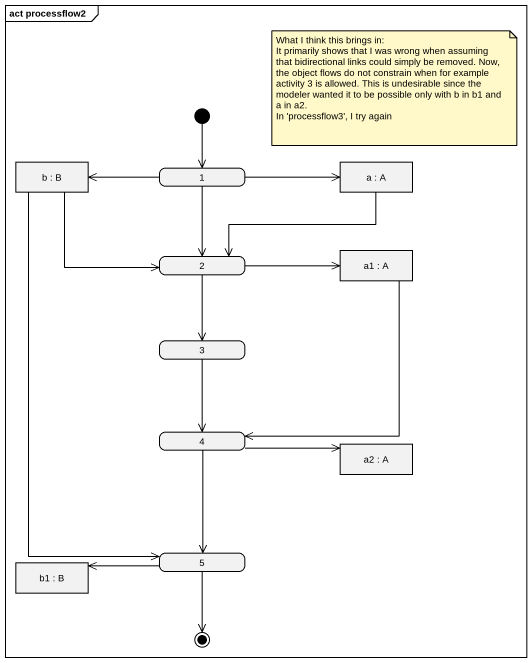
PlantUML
@startuml
mainframe act processflow2
hide empty description
state "b : B" as b <<object>>
state "a : A" as a <<object>>
state "1" as s1
state "2" as s2
state "a1 : A" as a1 <<object>>
state "3" as s3
state "4" as s4
state "a2 : A" as a2 <<object>>
state "b1 : B" as b1 <<object>>
state "5" as s5
[*] --> s1
b -right-> s2
b --> s5
a -left-> s2
s1 -left-> b
s1 -right-> a
s1 --> s2
s2 -right-> a1
s2 --> s3
a1 --> s4
s3 --> s4
s4 -right-> a2
s4 --> s5
s5 -left-> b1
s5 --> [*]
note as N1
  What I think this brings in:
  It primarily shows that I was wrong when assuming that bidirectional links could simply be removed. Now, the object flows do not constrain when for example activity 3 is allowed. This is undesirable since the modeler wanted it to be possible only with b in b1 and a in a2.
  In 'processflow3', I try again
end note
@enduml
